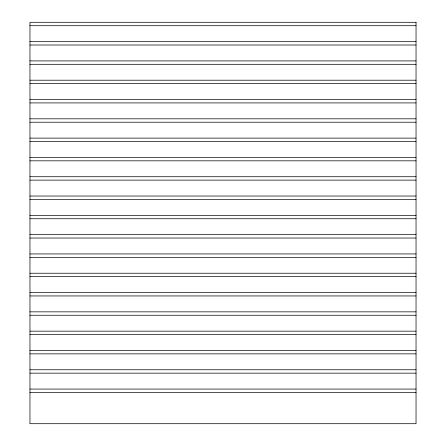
<?xml version="1.0" encoding="UTF-8"?>
<svg xmlns="http://www.w3.org/2000/svg" width="446" height="446" viewBox="0 0 446 446"><rect width="100%" height="100%" fill="white"/><g stroke="black" fill="none" stroke-linecap="round" stroke-linejoin="round"><path stroke-width="0.67" d="M29.966 25.706L416.034 25.706M29.966 41.601L416.034 41.601M29.966 45.007L416.034 45.007M29.966 60.907L416.034 60.907M29.966 64.313L416.034 64.313M29.966 80.208L416.034 80.208M29.966 83.614L416.034 83.614M29.966 99.514L416.034 99.514M29.966 102.914L416.034 102.914M29.966 118.814L416.034 118.814M29.966 122.221L416.034 122.221M29.966 138.121L416.034 138.121M29.966 141.521L416.034 141.521M29.966 157.421L416.034 157.421M29.966 160.828L416.034 160.828M29.966 176.727L416.034 176.727M29.966 180.128L416.034 180.128M29.966 196.028L416.034 196.028M29.966 199.434L416.034 199.434M29.966 215.334L416.034 215.334M29.966 218.735L416.034 218.735M29.966 234.635L416.034 234.635M29.966 238.041L416.034 238.041M29.966 253.941L416.034 253.941M29.966 257.342L416.034 257.342M29.966 273.242L416.034 273.242M29.966 276.648L416.034 276.648M29.966 292.548L416.034 292.548M29.966 295.949L416.034 295.949M29.966 311.849L416.034 311.849M29.966 315.255L416.034 315.255M29.966 331.155L416.034 331.155M29.966 334.556L416.034 334.556M29.966 350.456L416.034 350.456M29.966 353.862L416.034 353.862M29.966 369.762L416.034 369.762M29.966 373.163L416.034 373.163M29.966 389.063L416.034 389.063M29.966 392.469L416.034 392.469M416.034 22.3L29.966 22.3L29.966 423.7L416.034 423.7L416.034 22.3"/></g></svg>
